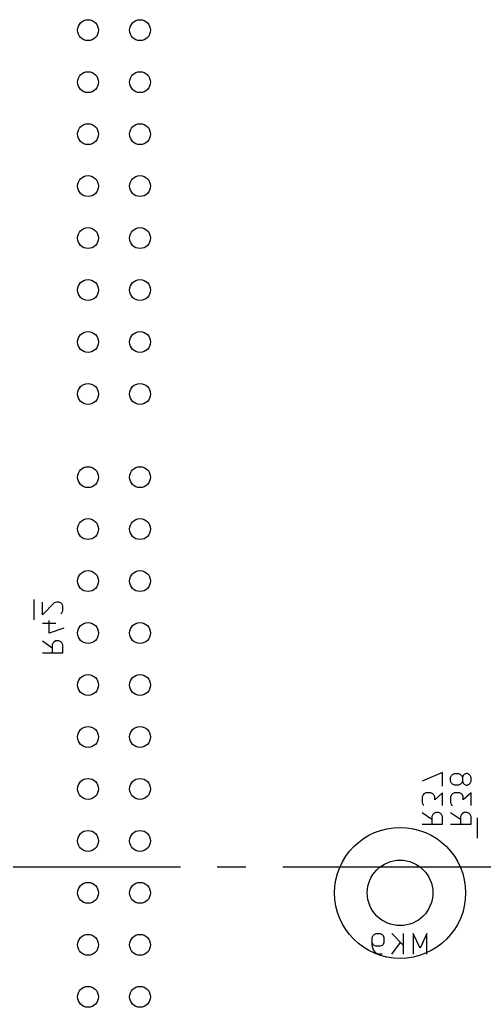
# Model space of a CAD drawing. Extents: x -21 to 324, y -93 to 158.
# Drawn here: x 143.15 to 165.83, y -6.76 to 41.5 of the extents above; entities that cross this region are included whole.
import ezdxf

# ---------------------------------------------------------------- set-up
doc = ezdxf.new("R2010")
doc.units = 0
doc.header["$LTSCALE"] = 10
doc.linetypes.add('TSCENTER', pattern=[2, 1.5, -0.18, 0.14, -0.18])
doc.layers.add('BLACK', color=7, linetype='CONTINUOUS')
doc.layers.add('Layer_1', color=7, linetype='CONTINUOUS')

msp = doc.modelspace()

# ---------------------------------------------------------------- linework, layer by layer
at = {"layer": 'BLACK', "color": 7, "linetype": 'CONTINUOUS'}
for p, q in [((143.863, 12.173), (143.863, 13.173)), ((144.255, 12.427), (144.255, 13.046)), ((144.969, 13.046), (144.826, 12.998)), ((145.064, 13.046), (144.969, 13.046)), ((145.159, 12.998), (145.064, 13.046)), ((144.826, 12.998), (144.255, 12.427)), ((145.207, 12.951), (145.159, 12.998)), ((145.255, 12.855), (145.207, 12.951)), ((145.207, 12.522), (145.255, 12.617)), ((145.255, 12.617), (145.255, 12.855)), ((144.588, 11.522), (144.588, 12.141)), ((145.159, 12.475), (145.207, 12.522)), ((144.921, 11.998), (144.255, 11.998)), ((145.302, 11.76), (144.588, 11.522)), ((144.255, 11.141), (144.731, 10.808)), ((144.921, 11.141), (144.826, 11.094)), ((145.064, 11.141), (144.921, 11.141)), ((145.159, 11.094), (145.064, 11.141)), ((144.778, 11.046), (144.731, 10.951)), ((144.731, 10.951), (144.731, 10.57)), ((144.826, 11.094), (144.778, 11.046)), ((145.207, 11.046), (145.159, 11.094)), ((145.255, 10.951), (145.207, 11.046)), ((145.255, 10.57), (145.255, 10.951)), ((144.255, 10.57), (145.255, 10.57)), ((163.797, 4.712), (162.797, 4.283)), ((163.797, 4.045), (163.797, 4.712)), ((164.194, 4.473), (164.241, 4.569)), ((164.194, 4.283), (164.194, 4.473)), ((164.241, 4.569), (164.289, 4.616)), ((164.289, 4.616), (164.384, 4.664)), ((164.384, 4.664), (164.575, 4.664)), ((164.575, 4.664), (164.67, 4.616)), ((164.67, 4.616), (164.717, 4.569)), ((164.717, 4.569), (164.765, 4.473)), ((164.813, 4.569), (164.765, 4.473)), ((164.765, 4.473), (164.765, 4.283)), ((164.86, 4.616), (164.813, 4.569)), ((164.955, 4.664), (164.86, 4.616)), ((165.003, 4.664), (164.955, 4.664)), ((165.098, 4.616), (165.003, 4.664)), ((165.146, 4.569), (165.098, 4.616)), ((165.194, 4.473), (165.146, 4.569)), ((165.194, 4.283), (165.194, 4.473)), ((164.241, 4.188), (164.194, 4.283)), ((164.289, 4.14), (164.241, 4.188)), ((164.384, 4.093), (164.289, 4.14)), ((164.575, 4.093), (164.384, 4.093)), ((164.67, 4.14), (164.575, 4.093)), ((164.717, 4.188), (164.67, 4.14)), ((164.765, 4.283), (164.717, 4.188)), ((164.765, 4.283), (164.813, 4.188)), ((164.813, 4.188), (164.86, 4.14)), ((164.86, 4.14), (164.955, 4.093)), ((164.955, 4.093), (165.003, 4.093)), ((165.003, 4.093), (165.098, 4.14)), ((165.098, 4.14), (165.146, 4.188)), ((165.146, 4.188), (165.194, 4.283)), ((162.844, 3.616), (162.797, 3.521)), ((162.797, 3.521), (162.797, 3.235)), ((162.892, 3.664), (162.844, 3.616)), ((162.987, 3.712), (162.892, 3.664)), ((163.225, 3.712), (162.987, 3.712)), ((163.32, 3.664), (163.225, 3.712)), ((163.368, 3.616), (163.32, 3.664)), ((163.416, 3.521), (163.368, 3.616)), ((163.797, 3.712), (163.416, 3.378)), ((163.416, 3.378), (163.416, 3.521)), ((163.797, 3.093), (163.797, 3.712)), ((164.241, 3.616), (164.194, 3.521)), ((164.194, 3.521), (164.194, 3.235)), ((164.289, 3.664), (164.241, 3.616)), ((164.384, 3.712), (164.289, 3.664)), ((164.622, 3.712), (164.384, 3.712)), ((164.717, 3.664), (164.622, 3.712)), ((164.765, 3.616), (164.717, 3.664)), ((164.813, 3.521), (164.765, 3.616)), ((165.194, 3.712), (164.813, 3.378)), ((164.813, 3.378), (164.813, 3.521)), ((165.194, 3.093), (165.194, 3.712)), ((162.797, 3.235), (162.844, 3.14)), ((162.844, 3.14), (162.892, 3.093)), ((164.194, 3.235), (164.241, 3.14)), ((164.241, 3.14), (164.289, 3.093)), ((162.797, 2.759), (163.273, 2.426)), ((163.32, 2.664), (163.273, 2.569)), ((163.273, 2.569), (163.273, 2.188)), ((163.368, 2.712), (163.32, 2.664)), ((163.463, 2.759), (163.368, 2.712)), ((163.606, 2.759), (163.463, 2.759)), ((163.701, 2.712), (163.606, 2.759)), ((163.749, 2.664), (163.701, 2.712)), ((163.797, 2.569), (163.749, 2.664)), ((163.797, 2.188), (163.797, 2.569)), ((164.194, 2.759), (164.67, 2.426)), ((164.717, 2.664), (164.67, 2.569)), ((164.67, 2.569), (164.67, 2.188)), ((164.765, 2.712), (164.717, 2.664)), ((164.86, 2.759), (164.765, 2.712)), ((165.003, 2.759), (164.86, 2.759)), ((165.098, 2.712), (165.003, 2.759)), ((165.146, 2.664), (165.098, 2.712)), ((165.194, 2.569), (165.146, 2.664)), ((165.194, 2.188), (165.194, 2.569)), ((165.49, 2.505), (165.49, 1.505)), ((162.797, 2.188), (163.797, 2.188)), ((164.194, 2.188), (165.194, 2.188)), ((160.368, -3.353), (160.416, -3.258)), ((160.368, -3.734), (160.368, -3.353)), ((160.416, -3.258), (160.463, -3.21)), ((160.463, -3.21), (160.558, -3.162)), ((160.558, -3.162), (160.749, -3.162)), ((160.749, -3.162), (160.844, -3.21)), ((160.844, -3.21), (160.892, -3.258)), ((160.892, -3.258), (160.939, -3.353)), ((160.939, -3.353), (160.939, -3.591)), ((161.32, -3.162), (161.892, -3.734)), ((161.892, -4.162), (161.892, -3.162)), ((162.701, -3.877), (162.368, -3.162)), ((162.368, -3.162), (162.368, -4.162)), ((163.035, -3.162), (162.701, -3.877)), ((163.035, -4.162), (163.035, -3.162)), ((160.416, -3.686), (160.368, -3.591)), ((160.416, -3.924), (160.368, -3.734)), ((160.463, -3.734), (160.416, -3.686)), ((160.558, -3.781), (160.463, -3.734)), ((160.749, -3.781), (160.558, -3.781)), ((160.844, -3.734), (160.749, -3.781)), ((160.892, -3.686), (160.844, -3.734)), ((160.939, -3.591), (160.892, -3.686)), ((161.32, -4.162), (161.749, -3.591)), ((160.511, -4.067), (160.416, -3.924)), ((160.558, -4.115), (160.511, -4.067)), ((160.654, -4.162), (160.558, -4.115)), ((160.844, -4.162), (160.654, -4.162))]:
    msp.add_line(p, q, dxfattribs=at)
for centre, radius in [((146.485, 40.994), 0.51), ((149.025, 40.994), 0.51), ((146.485, 38.454), 0.51), ((149.025, 38.454), 0.51), ((146.485, 35.914), 0.51), ((149.025, 35.914), 0.51), ((146.485, 33.374), 0.51), ((149.025, 33.374), 0.51), ((146.485, 30.834), 0.51), ((149.025, 30.834), 0.51), ((146.485, 28.294), 0.51), ((149.025, 28.294), 0.51), ((146.485, 25.754), 0.51), ((149.025, 25.754), 0.51), ((146.485, 23.214), 0.51), ((149.025, 23.214), 0.51), ((146.485, 19.15), 0.51), ((149.025, 19.15), 0.51), ((146.485, 16.61), 0.51), ((149.025, 16.61), 0.51), ((146.485, 14.07), 0.51), ((149.025, 14.07), 0.51), ((146.485, 11.53), 0.51), ((149.025, 11.53), 0.51), ((146.485, 8.99), 0.51), ((149.025, 8.99), 0.51), ((146.485, 6.45), 0.51), ((149.025, 6.45), 0.51), ((146.485, 3.91), 0.51), ((149.025, 3.91), 0.51), ((161.725, -1.17), 3.2), ((146.485, 1.37), 0.51), ((149.025, 1.37), 0.51), ((161.725, -1.17), 1.6), ((146.485, -1.17), 0.51), ((149.025, -1.17), 0.51), ((146.485, -3.71), 0.51), ((149.025, -3.71), 0.51), ((146.485, -6.25), 0.51), ((149.025, -6.25), 0.51)]:
    msp.add_circle(centre, radius, dxfattribs=at)
at = {"layer": 'Layer_1', "color": 7, "linetype": 'TSCENTER'}
msp.add_line((76, 0.1), (238.56, 0.1), dxfattribs=at)

doc.saveas('drawing.dxf')
